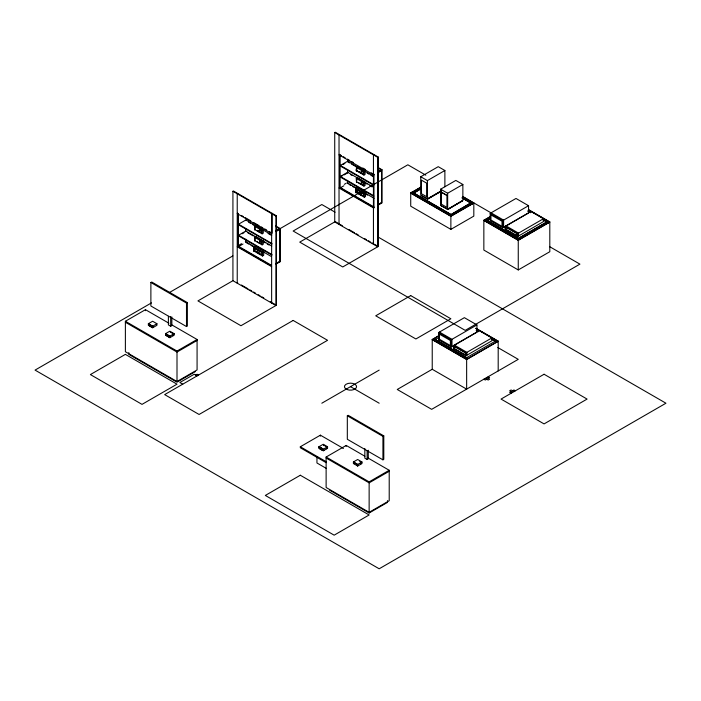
<?xml version="1.0" encoding="UTF-8"?>
<svg xmlns="http://www.w3.org/2000/svg" width="701" height="701" viewBox="0 0 701 701"><rect width="100%" height="100%" fill="white"/><g stroke="black" fill="none" stroke-linecap="round" stroke-linejoin="round"><path stroke-width="1.05" d="M232.925 191.294L233.442 190.996L276.457 215.829L276.457 305.233L240.951 325.728L197.936 300.895L232.925 280.698L275.94 305.531L275.94 216.127L232.925 191.294L232.925 280.698M334.727 132.515L335.244 132.217L378.26 157.05L378.26 246.463L342.754 266.958L299.739 242.117L334.727 221.919L377.743 246.761L377.743 157.348L334.727 132.515L334.727 221.919M237.744 193.476L237.227 193.774L237.227 283.178L237.744 282.88M339.547 134.697L339.03 134.995L339.03 224.408L339.547 224.11M271.927 244.088L238.542 224.811L238.542 224.215L245.832 220.009L271.786 235.001M340.344 165.436L373.729 184.714L373.729 185.309L340.344 166.041L340.344 165.436L347.635 161.239L373.598 176.223M343.078 164.463L344.901 163.412M150.881 282.521L151.74 282.03L187.351 302.587L187.351 326.061L186.492 326.552L150.881 305.995L150.881 282.521L186.492 303.077L187.351 302.587M373.957 154.571L373.44 154.868L373.44 244.272L373.957 243.974L372.1 242.905M271.927 255.12L238.542 235.851L238.542 235.256L245.832 231.05L271.786 246.042M340.344 176.477L373.729 195.754L373.729 196.35L340.344 177.073L340.344 176.477L347.635 172.271L373.598 187.263M254.472 226.178L255.865 225.634L254.472 226.178L254.7 230.007L254.7 226.309M356.274 167.399C359.07 164.227 353.418 173.121 357.668 170.562M242.187 233.748L244.009 232.697M254.927 226.441L256.093 225.766L263.278 229.919L263.278 233.153L262.121 233.827L254.927 229.683L254.927 226.441L262.121 230.594L263.278 229.919M340.344 177.073L342.167 176.021M343.989 174.97L347.635 172.867M356.73 167.662L357.896 166.996L365.09 171.14L365.09 174.383L363.924 175.057L356.73 170.904L356.73 167.662L363.924 171.815L365.09 171.14M275.94 216.127L276.457 215.829M377.743 157.348L378.26 157.05M358.93 171.535L361.663 173.506L358.991 171.964M257.127 230.769L259.861 232.285L257.127 230.305L258.914 231.339M361.427 170.991C361.76 176.082 360.296 168.301 363.109 171.964L363.083 173.918L359.823 172.043M259.598 231.724L259.624 229.762L261.307 230.734L261.307 232.679L259.598 231.724L259.598 229.779L261.307 230.734M238.69 245.315L241.53 243.676M344.279 184.354L346.171 183.259M254.472 237.218L255.865 236.675L254.472 237.218L254.7 241.048L254.7 237.35M356.274 178.44L357.668 177.896L356.274 178.44L356.502 182.278L356.502 178.571M242.993 244.027L238.261 246.752L238.261 213.639L237.227 213.639L271.637 233.512L272.154 233.214L272.154 213.341L271.637 213.639L271.637 303.051L272.154 302.753L270.297 301.675M343.849 185.791L340.064 187.982L340.064 154.868M254.927 237.481L256.093 236.807L263.287 240.96L263.287 244.193L262.121 244.868L254.927 240.715L254.927 237.481L262.121 241.635L263.287 240.96M356.73 178.702L357.896 178.036L365.09 182.181L365.09 185.423L363.924 186.089L356.73 181.945L356.73 178.702L363.924 182.856L365.09 182.181M275.423 230.725L279.208 228.544M378.172 171.403L381.011 169.765M151.46 302.893L35.05 370.102L379.18 568.783L665.95 403.215L377.751 236.833M169.449 292.51L232.855 255.9M259.861 242.861L259.799 243.361L257.188 241.775M275.94 231.023L321.82 204.534L335.096 212.201M358.93 183.04L358.991 182.54M373.44 174.733L373.957 174.435L373.44 174.137M377.743 172.253L382.045 169.765L382.045 202.878L377.743 205.367M259.598 240.82L261.307 241.775L261.307 243.72L259.598 242.765L259.598 240.82L259.624 242.748M361.401 182.05L361.401 183.986L361.401 182.05L363.109 183.005L363.109 184.941L361.401 183.986M275.94 231.619L279.725 229.437M377.743 172.849L381.528 170.658M361.611 184.118L361.611 184.582L359.823 183.548M253.78 246.883L255.173 246.34L253.78 246.883L254.007 251.554L254.007 247.015M355.582 188.105L356.975 187.561L355.582 188.105L355.81 192.784L355.81 188.236M171.736 324.843L197.077 339.477L197.077 369.935L177.002 381.528L125.383 351.727L125.383 321.26L145.457 309.676L168.923 323.214M254.235 247.146L255.401 246.472L263.69 251.256L263.69 255.33L262.524 256.005L254.235 251.221L254.235 247.146L262.524 251.931L263.69 251.256M356.047 188.367L357.212 187.702L365.493 192.477L365.493 196.56L364.327 197.226L356.047 192.451L356.047 188.367L364.327 193.152L365.493 192.477M255.777 248.855L257.924 250.055L257.898 252.526L255.777 251.3L255.804 248.837L257.924 250.055M357.615 192.503L357.615 190.059C355.74 192.53 361.558 195.877 359.736 191.285L357.615 190.059L359.736 191.285M256.741 252.027L259.852 254.226M259.274 250.87L261.42 252.08L261.394 254.542L259.274 253.315L259.309 250.853L261.42 252.08M361.111 194.528L361.111 192.074C359.236 194.545 365.055 197.892 363.232 193.301L361.111 192.074L363.232 193.301M358.544 193.248L361.655 195.448L358.597 193.686M148.358 323.704L152.625 321.242L156.928 323.731L156.928 325.299L152.66 327.761L148.358 325.282L148.358 323.704L152.66 326.193L156.928 323.731M148.498 325.264L148.533 323.923L152.485 326.21L152.459 327.551L148.533 325.246M441.595 191.093L427.592 199.172L420.758 195.202L420.758 176.757L438.239 166.672L444.881 170.501L444.881 186.781M275.94 263.541L279.725 261.359M377.743 204.771L381.528 202.58M275.94 264.137L280.242 261.657L280.242 228.544L275.589 225.862M168.398 316.291L168.398 324.905L170.694 326.228L171.841 325.562L171.841 316.957M420.758 176.757L427.4 180.595L444.881 170.501M165.567 333.641L169.835 331.179L174.137 333.658L174.137 335.236L169.87 337.698L165.567 335.218L165.567 333.641L169.87 336.13L174.137 333.658M410.725 192.95L450.874 216.127L473.815 202.878L473.815 216.127L450.874 229.367L410.725 206.19L410.725 192.95L421.283 186.852M421.283 187.044L410.725 193.143L450.874 216.32L473.815 203.08L462.607 196.613M420.889 188.735L413.59 193.143L420.889 188.928M166.303 335.236L167.337 335.332M173.673 334.035L173.708 334.57M169.318 337.076L170.352 336.971M172.332 335.332L173.357 335.332M421.397 193.721L426.734 196.771L426.734 183.206L421.424 180.139L421.424 193.704M441.052 205.682L447.79 209.178L462.415 200.74L447.79 209.573L440.631 205.367L440.631 189.191L455.834 180.42L462.862 184.468L462.862 200.644L447.659 209.424L447.659 193.248L462.862 184.468M421.213 195.491L427.592 198.777L441.595 190.69M441.201 191.075L427.4 199.04L427.4 180.595M441.306 192.197L446.958 195.43L446.931 207.373L441.306 204.131L441.332 192.179L446.958 195.43M125.383 321.26L177.002 351.061L197.077 339.477M197.077 340.467L177.002 352.06L125.383 322.258M195.36 371.591L177.002 382.194L128.826 354.373L128.826 352.612M195.64 375.07L197.077 374.246L198.514 375.07M490.183 213.358L515.997 198.462L528.554 205.708L528.554 212.999L502.748 227.895L490.183 220.649L490.183 213.358L502.748 220.613L528.554 205.708M528.414 209.573L549.803 221.919L549.803 251.72L518.258 269.938L483.848 250.064L483.848 220.263L489.911 216.767M490.341 216.714L483.848 220.464L518.258 240.329L549.803 222.121L528.414 209.765M490.42 218.326L486.713 220.464L490.42 218.125M505.097 226.37L530.911 211.474L543.468 218.721L543.468 221.604L517.662 236.509L505.097 229.253L505.097 226.37L517.662 233.626L543.468 218.721M505.097 229.253L505.956 228.754M505.85 229.253L505.885 227.22L516.935 233.608L516.935 235.624L505.885 229.245M516.935 233.608L516.935 235.624M483.848 220.263L518.258 240.136L549.803 221.919M438.572 332.572L464.377 317.667L476.934 324.922L476.934 332.204L451.129 347.109L438.572 339.854L438.572 332.572L451.129 339.819L476.934 324.922M321.82 403.215L379.18 370.102M497.798 347.53L518.258 359.341L431.658 409.34L397.248 389.476L432.228 369.278L432.228 339.477L439.212 335.437M439.212 335.639L432.228 339.67L466.647 359.543L498.192 341.326L475.865 328.445M435.102 339.503L438.8 337.531M438.572 339.854L439.431 339.354M450.375 340.476L439.325 334.097L439.325 339.196L450.401 345.558L450.401 340.458M453.477 345.584L479.291 330.679L491.848 337.935L491.848 340.817L466.042 355.714L453.477 348.467L453.477 345.584L466.042 352.831L491.848 337.935M453.477 348.467L454.344 347.968M347.319 415.807L348.187 415.307L383.789 435.864L383.789 459.339L382.93 459.838L347.319 439.282L347.319 415.807L382.93 436.364L383.789 435.864M326.123 462.651L300.317 447.755L300.317 446.765L320.392 435.172L343.437 448.474M466.647 357.685L495.318 341.159M432.228 339.477L466.647 359.341L498.192 341.133L498.192 370.934M318.99 446.721L323.257 444.259L327.56 446.747L327.56 448.316L323.292 450.778L318.99 448.298L318.99 446.721L323.292 449.21L327.56 446.747M320.76 448.316L320.243 448.71L320.76 448.412M327.095 447.115L323.66 445.126L323.66 445.678M327.13 447.65L327.13 447.098M323.774 450.06C322.346 450.813 324.686 450.033 323.257 449.762M326.272 448.614L326.78 448.316L326.272 448.71M367.71 457.849L389.213 470.275L389.213 500.733L369.138 512.326L326.123 487.493L326.123 457.026L346.198 445.433L364.897 456.237M486.713 379.206L485.285 380.038L483.848 379.206M488.15 378.382L489.587 377.559L488.15 376.726M353.4 461.959L357.668 459.497L361.97 461.977L361.97 463.545L357.703 466.016L353.4 463.527L353.4 461.959L357.703 464.439L361.97 461.977M353.541 463.519L353.576 462.169L357.528 464.456L357.528 465.779M354.145 463.545L355.17 463.65M357.151 465.385L358.185 465.385M361.514 462.897L361.541 462.336L359.788 461.354M364.835 448.5L364.835 458.182L367.131 459.505L368.279 458.848L368.279 450.235M360.165 463.65L361.199 463.65M511.09 391.631L509.662 392.455L511.09 393.287M512.527 390.799L513.964 389.975L515.393 390.799M326.123 457.026L369.138 481.859L389.213 470.275M389.213 471.265L369.138 482.858L326.123 458.016M329.566 490.139L369.138 512.992L387.495 502.389L387.495 500.628M527.914 210.931L530.701 212.543M542.793 219.527L548.375 222.944L542.793 219.728M527.914 211.132L530.701 212.745M425.814 175.171L407.851 164.796L293.149 231.023L465.21 330.364L579.92 264.137L549.663 246.673M462.607 196.411L503.607 220.114L503.607 227.404M462.108 197.778L472.378 203.903L462.108 197.98M462.555 198.068L470.941 202.913M505.956 225.88L518.521 233.126L518.521 236.009M440.631 189.191L447.659 193.248M486.713 220.298L518.258 238.506L546.938 221.919L518.258 238.48M378.321 167.618L382.045 169.765M377.813 167.916L381.528 170.063L381.528 203.176L381.011 202.878M341.405 155.64L339.547 154.571L339.03 154.868L373.957 175.031M343.262 156.717L345.129 157.786M347.915 159.399L349.773 160.476M351.639 161.545L353.497 162.623M362.794 167.995L365.589 169.607M371.171 172.823L373.028 173.901M349.484 162.904L347.635 161.835L347.635 159.039M351.341 163.973L355.977 166.645M367.105 173.077L368.963 174.146M370.811 175.215L372.669 176.284M350.412 174.479L352.27 175.548M365.247 183.04L367.105 184.109M369.883 185.721L371.74 186.79M347.118 182.716L356.415 188.087M364.792 192.915L374.089 198.287M348.975 184.381L350.833 185.458M352.699 186.536L354.557 187.605M364.792 193.511L367.578 195.123M359.306 193.695L361.655 194.983M339.547 187.088L373.957 206.953M335.244 221.621L338.688 223.61M340.476 224.644L342.333 225.722M348.844 229.481L354.426 232.697M356.283 233.775L358.15 234.844M364.66 238.603L366.518 239.681M368.375 240.75L370.242 241.827M374.816 244.474L377.401 245.963M475.865 328.243L498.192 341.133M476.294 330.145L478.617 331.52M491.611 339.021L496.755 342.158L491.611 339.188M476.294 330.346L478.617 331.687M276.001 226.695L279.725 228.841L279.725 261.955L279.208 261.657M241.459 215.496L243.317 216.565M245.184 217.643L250.765 220.859M253.552 222.471L259.133 225.696M260.991 226.765L262.849 227.843M264.715 228.92L266.573 229.989M269.359 231.602L271.226 232.679M439.431 332.072L451.987 339.328L451.987 346.609M248.61 222.217L250.467 223.286M252.316 224.355L254.174 225.424M268.08 233.459L270.866 235.063M454.344 345.085L466.901 352.34L466.901 355.223M238.542 224.215L271.927 243.492M247.681 232.714L253.245 235.93M263.445 241.819L265.302 242.888M267.151 243.957L269.009 245.026M513.964 391.631L511.09 389.975L509.662 390.799L512.527 392.455M486.713 377.559L489.587 379.206L488.15 380.038L485.285 378.382M238.542 235.256L271.927 254.524M245.315 241.495L254.612 246.857M262.98 251.694L271.357 256.522M246.244 242.625L249.03 244.237M250.888 245.306L252.754 246.384M237.744 245.858L271.226 265.197M271.226 265.793L237.744 246.454L237.227 246.752L271.637 266.625M432.228 369.278L466.647 389.143L466.647 359.341M241.459 285.035L247.97 288.786M249.828 289.863L251.694 290.941M253.552 292.01L255.409 293.088M258.205 294.7L260.062 295.769M261.92 296.847L263.786 297.916M273.013 303.244L276.457 305.233M350.5 386.663L379.18 403.215M170.264 332.029L172.84 333.518M197.077 375.902L194.212 374.246L179.868 382.518L182.742 384.174M323.257 449.858L323.774 450.156M320.243 448.71L319.726 448.412M300.317 446.765L326.123 461.661M326.167 468.312L316.948 462.984L316.948 456.509M518.258 240.136L518.258 269.938M517.662 233.626L517.662 236.509M502.748 220.613L502.748 227.895M466.042 352.831L466.042 355.714M451.129 339.819L451.129 347.109M450.874 216.127L450.874 229.367M382.93 436.364L382.93 459.838M373.957 174.19L373.957 207.995M369.138 481.859L369.138 512.992M367.131 450.901L367.131 459.505M364.327 193.152L364.327 197.226M363.924 171.815L363.924 175.057M363.924 182.856L363.924 186.089M361.602 195.018L361.602 195.483M357.703 464.439L357.703 466.016M356.502 167.53L356.502 171.237M347.635 169.721L347.635 172.928M347.635 180.402L347.635 183.609M346.198 445.433L346.198 446.432M339.547 154.325L339.547 188.122M323.292 449.21L323.292 450.778M320.392 435.172L320.392 436.162M262.524 251.931L262.524 256.005M262.121 230.594L262.121 233.827M262.121 241.635L262.121 244.868M257.188 241.319L257.127 241.81M245.832 220.009L245.832 220.605M245.832 228.5L245.832 231.707M245.832 239.181L245.832 242.388M237.744 213.104L237.744 246.901M186.492 303.077L186.492 326.552M177.002 351.061L177.002 381.528M170.694 316.545L170.694 326.228M169.87 336.13L169.87 337.698M152.66 326.193L152.66 327.761M145.457 309.676L145.457 310.666M339.547 187.684L339.03 187.982L373.44 207.846L373.957 207.549L339.547 187.684M153.142 327.043L152.108 327.139L153.142 327.043M125.383 354.373L90.394 374.571L142.014 404.372L177.002 384.174L125.383 354.373M165.734 333.86L165.734 335.183L169.695 337.461L169.695 336.147L165.708 333.878M470.941 202.878L450.874 214.672L470.941 202.878M293.149 320.436L164.674 394.61L199.084 414.475L327.56 340.3L293.149 320.436M490.972 214.874L490.937 219.991L502.021 226.353L502.021 221.253L490.937 214.892M410.725 295.603L375.736 315.8L415.886 338.977L450.874 318.78L410.725 295.603M454.266 346.434L454.23 348.467L465.315 354.829L465.315 352.813L454.23 346.452M319.165 446.94C323.827 448.114 325.518 453.293 319.13 448.281L319.165 446.94M300.317 475.243L265.329 495.441L334.158 535.17L369.138 514.972L300.317 475.243M544.072 374.246L501.057 399.079L544.072 423.912L587.087 399.079L544.072 374.246M519.695 239.304L485.285 219.439L519.695 239.304M452.303 215.295L412.153 192.118L452.303 215.295M468.075 358.518L433.665 338.644L468.075 358.518M346.934 389.502A6.081 3.514 0 0 0 356.555 387.022A6.081 3.514 0 0 0 348.02 383.456A6.081 3.514 0 0 0 346.934 389.502"/></g></svg>
